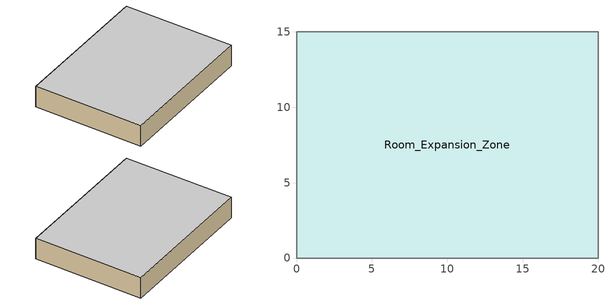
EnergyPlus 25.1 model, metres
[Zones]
Room_Expansion_Zone
 floor adiabatic (Adiabatic_Construction): 0,15 20,15 20,0 0,0 z0
 wall adiabatic (Adiabatic_Construction): 20,15 0,15 0,0 20,0 20,15 z0:3
 ceiling adiabatic (Adiabatic_Construction): 0,0 20,0 20,15 0,15 z3
[BUILDING]
ATL01_DataCenter: North Axis=0; Terrain=City; Loads Convergence Tolerance Value=0.05; Temperature Convergence Tolerance Value=0.05; Solar Distribution=MinimalShadowing; Maximum Number of Warmup Days=30; Minimum Number of Warmup Days=6
[SITE:LOCATION]
Atlanta_Hartsfield_Intl_AP_GA_USA: Latitude=33.64; Longitude=-84.43; Time Zone=-5; Elevation=308; Keep Site Location Information=No
[SIZINGPERIOD:DESIGNDAY]
Atlanta_Summer_Design_Day: Month=7; Day of Month=21; Day Type=SummerDesignDay; Maximum DryBulb Temperature=33.3; Daily DryBulb Temperature Range=10; DryBulb Temperature Range Modifier Type=DefaultMultipliers; Humidity Condition Type=WetBulb; Wetbulb or DewPoint at Maximum DryBulb=23.9; Barometric Pressure=98934; Wind Speed=3.8; Wind Direction=310; Rain Indicator=No; Snow Indicator=No; Daylight Saving Time Indicator=No; Solar Model Indicator=ASHRAEClearSky; ASHRAE Clear Sky Optical Depth for Beam Irradiance taub=0; ASHRAE Clear Sky Optical Depth for Diffuse Irradiance taud=0; Sky Clearness=1; Begin Environment Reset Mode=FullResetAtBeginEnvironment
[MATERIAL]
Adiabatic_Material: Roughness=Smooth; Thickness=0.1; Conductivity=0.001; Density=1; Specific Heat=1000; Thermal Absorptance=0.9; Solar Absorptance=0.7; Visible Absorptance=0.7
[CONSTRUCTION]
Adiabatic_Construction: Adiabatic_Material
[ZONE]
Room_Expansion_Zone: Type=1; Multiplier=1; Ceiling Height=3; Volume=900; Floor Area=autocalculate; Part of Total Floor Area=Yes
[ELECTRICEQUIPMENT:ITE:AIRCOOLED]
Room_Expansion_Servers: Zone or Space=Room_Expansion_Zone; Air Flow Calculation Method=FlowFromSystem; Design Power Input Calculation Method=Watts/Unit; Watts per Unit=3200; Number of Units=60; Design Power Input Schedule=Room_Expansion_Operation; CPU Loading Schedule=Room_Expansion_CPU; CPU Power Input Function of Loading and Air Temperature Curve=Room_Expansion_Power_fLoadTemp; Design Fan Power Input Fraction=0.4; Design Fan Air Flow Rate per Power Input=0.0001; Air Flow Function of Loading and Air Temperature Curve=Room_Expansion_Airflow_fLoadTemp; Fan Power Input Function of Flow Curve=Room_Expansion_FanPower_fFlow; Design Entering Air Temperature=15; Environmental Class=A3; Air Inlet Connection Type=AdjustedSupply; Design Recirculation Fraction=0.1; Recirculation Function of Loading and Supply Temperature Curve=Room_Expansion_Recirc_fLoadTemp; Design Electric Power Supply Efficiency=0.9; Electric Power Supply Efficiency Function of Part Load Ratio Curve=Room_Expansion_UPS_fPLR; Fraction of Electric Power Supply Losses to Zone=1; CPU EndUse Subcategory=ITE-CPU; Fan EndUse Subcategory=ITE-Fans; Electric Power Supply EndUse Subcategory=ITE-UPS
[SIZING:ZONE]
Room_Expansion_Zone: Zone Cooling Design Supply Air Temperature Input Method=SupplyAirTemperature; Zone Cooling Design Supply Air Temperature=13; Zone Heating Design Supply Air Temperature Input Method=SupplyAirTemperature; Zone Heating Design Supply Air Temperature=50; Zone Cooling Design Supply Air Humidity Ratio=0.0077; Zone Heating Design Supply Air Humidity Ratio=0.0156; Cooling Design Air Flow Method=DesignDay; Cooling Design Air Flow Rate=0; Cooling Minimum Air Flow per Zone Floor Area=0.000762; Cooling Minimum Air Flow=0; Cooling Minimum Air Flow Fraction=0.2; Heating Design Air Flow Method=DesignDay; Heating Design Air Flow Rate=0; Heating Maximum Air Flow per Zone Floor Area=0.002032; Heating Maximum Air Flow=0.141576; Heating Maximum Air Flow Fraction=0.3; Account for Dedicated Outdoor Air System=No; Dedicated Outdoor Air System Control Strategy=NeutralSupplyAir; Dedicated Outdoor Air Low Setpoint Temperature for Design=autosize; Dedicated Outdoor Air High Setpoint Temperature for Design=autosize; Zone Load Sizing Method=Sensible Load Only No Latent Load; Zone Latent Cooling Design Supply Air Humidity Ratio Input Method=HumidityRatioDifference; Zone Cooling Design Supply Air Humidity Ratio Difference=0.005; Zone Latent Heating Design Supply Air Humidity Ratio Input Method=HumidityRatioDifference; Zone Humidification Design Supply Air Humidity Ratio Difference=0.005; Type of Space Sum to Use=Coincident
[ZONECONTROL:THERMOSTAT]
Room_Expansion_Zone_Thermostat: Zone or ZoneList=Room_Expansion_Zone; Control Type Schedule=Room_Expansion_Control_Type; Control 1=Room_Expansion_DualSetpoint; Temperature Difference Between Cutout And Setpoint=0
[THERMOSTATSETPOINT:DUALSETPOINT]
Room_Expansion_DualSetpoint: Heating Setpoint Temperature Schedule=Room_Expansion_Heating_Setpoint; Cooling Setpoint Temperature Schedule=Room_Expansion_Cooling_Setpoint
[ZONEHVAC:PACKAGEDTERMINALAIRCONDITIONER]
Room_Expansion_PTAC: Availability Schedule=Room_Expansion_System_Avail; Cooling Supply Air Flow Rate=146.304; Heating Supply Air Flow Rate=146.304; No Load Supply Air Flow Rate=146.304; No Load Supply Air Flow Rate Control Set To Low Speed=Yes; Cooling Outdoor Air Flow Rate=0; Heating Outdoor Air Flow Rate=0; No Load Outdoor Air Flow Rate=0; Supply Air Fan=Room_Expansion_Supply_Fan; Heating Coil=Room_Expansion_Heating_Coil; Cooling Coil=Room_Expansion_DX_Coil; Fan Placement=DrawThrough; Capacity Control Method=None; Minimum Supply Air Temperature in Cooling Mode=autosize; Maximum Supply Air Temperature in Heating Mode=autosize
[Zone equipment]
Room_Expansion_Zone: Room_Expansion_PTAC
[FAN:ONOFF]
Room_Expansion_Supply_Fan: Availability Schedule=Room_Expansion_System_Avail; Fan Total Efficiency=0.7; Pressure Rise=600; Maximum Flow Rate=146.304; Motor Efficiency=0.9; Motor In Airstream Fraction=1; EndUse Subcategory=General
[COIL:COOLING:DX:SINGLESPEED]
Room_Expansion_DX_Coil: Availability Schedule=Room_Expansion_System_Avail; Gross Rated Total Cooling Capacity=autosize; Gross Rated Sensible Heat Ratio=0.75; Gross Rated Cooling COP=3; Rated Air Flow Rate=146.304; 2017 Rated Evaporator Fan Power Per Volume Flow Rate=773.3; 2023 Rated Evaporator Fan Power Per Volume Flow Rate=934.4; Total Cooling Capacity Function of Temperature Curve=Room_Expansion_CoolCapFT; Total Cooling Capacity Function of Flow Fraction Curve=Room_Expansion_CoolCapFFF; Energy Input Ratio Function of Temperature Curve=Room_Expansion_EIRFT; Energy Input Ratio Function of Flow Fraction Curve=Room_Expansion_EIRFFF; Part Load Fraction Correlation Curve=Room_Expansion_PLFFPLR; Minimum Outdoor DryBulb Temperature for Compressor Operation=-25; Nominal Time for Condensate Removal to Begin=0; Ratio of Initial Moisture Evaporation Rate and Steady State Latent Capacity=0; Maximum Cycling Rate=0; Latent Capacity Time Constant=0; Condenser Type=AirCooled; Evaporative Condenser Effectiveness=0.9; Evaporative Condenser Pump Rated Power Consumption=0; Crankcase Heater Capacity=0; Maximum Outdoor DryBulb Temperature for Crankcase Heater Operation=10; Basin Heater Capacity=0; Basin Heater Setpoint Temperature=2; Report ASHRAE Standard 127 Performance Ratings=No
[COIL:HEATING:ELECTRIC]
Room_Expansion_Heating_Coil: Availability Schedule=Room_Expansion_System_Avail; Efficiency=1; Nominal Capacity=0
[SCHEDULE:COMPACT]
Room_Expansion_Operation; Room_Expansion_CPU; Room_Expansion_System_Avail: Through: 12/31, For: AllDays, Until: 24:00, 1
Room_Expansion_Control_Type: Through: 12/31, For: AllDays, Until: 24:00, 4
Room_Expansion_Heating_Setpoint: Through: 12/31, For: AllDays, Until: 24:00, 15
Room_Expansion_Cooling_Setpoint: Through: 12/31, For: AllDays, Until: 24:00, 28.5
[CURVE:QUADRATIC] Input Unit Type for X=Dimensionless; Output Unit Type=Dimensionless
Name | Coefficient1 Constant | Coefficient2 x | Coefficient3 x2 | Minimum Value of x | Maximum Value of x
Room_Expansion_FanPower_fFlow | 0 | 1 | 0 | 0 | 99
Room_Expansion_UPS_fPLR | 1 | 0 | 0 | 0 | 99
Room_Expansion_Recirc_fLoadTemp | 1 | 0 | 0 | -10 | 99
Room_Expansion_CoolCapFFF | 0.8 | 0.2 | 0 | 0.5 | 1.5
Room_Expansion_EIRFFF | 1.1552 | -0.1808 | 0.0256 | 0.5 | 1.5
Room_Expansion_PLFFPLR | 0.85 | 0.15 | 0 | 0 | 1
[CURVE:BIQUADRATIC] Input Unit Type for X=Dimensionless; Input Unit Type for Y=Dimensionless; Output Unit Type=Dimensionless
Name | Coefficient1 Constant | Coefficient2 x | Coefficient3 x2 | Coefficient4 y | Coefficient5 y2 | Coefficient6 xy | Minimum Value of x | Maximum Value of x | Minimum Value of y | Maximum Value of y
Room_Expansion_Power_fLoadTemp | -1 | 1 | 0 | 0.06667 | 0 | 0 | 0 | 1.5 | -10 | 99
Room_Expansion_Airflow_fLoadTemp | -1.4 | 0.9 | 0 | 0.1 | 0 | 0 | 0 | 1.5 | -10 | 99
Room_Expansion_CoolCapFT | 0.942588 | 0.00954335 | 0.00068377 | -0.0110427 | 5.249e-06 | -9.72e-06 | 17 | 22 | 13 | 46
Room_Expansion_EIRFT | 0.342414 | 0.034885 | -0.0006237 | 0.00497722 | 0.000437951 | -0.000728028 | 17 | 22 | 13 | 46
